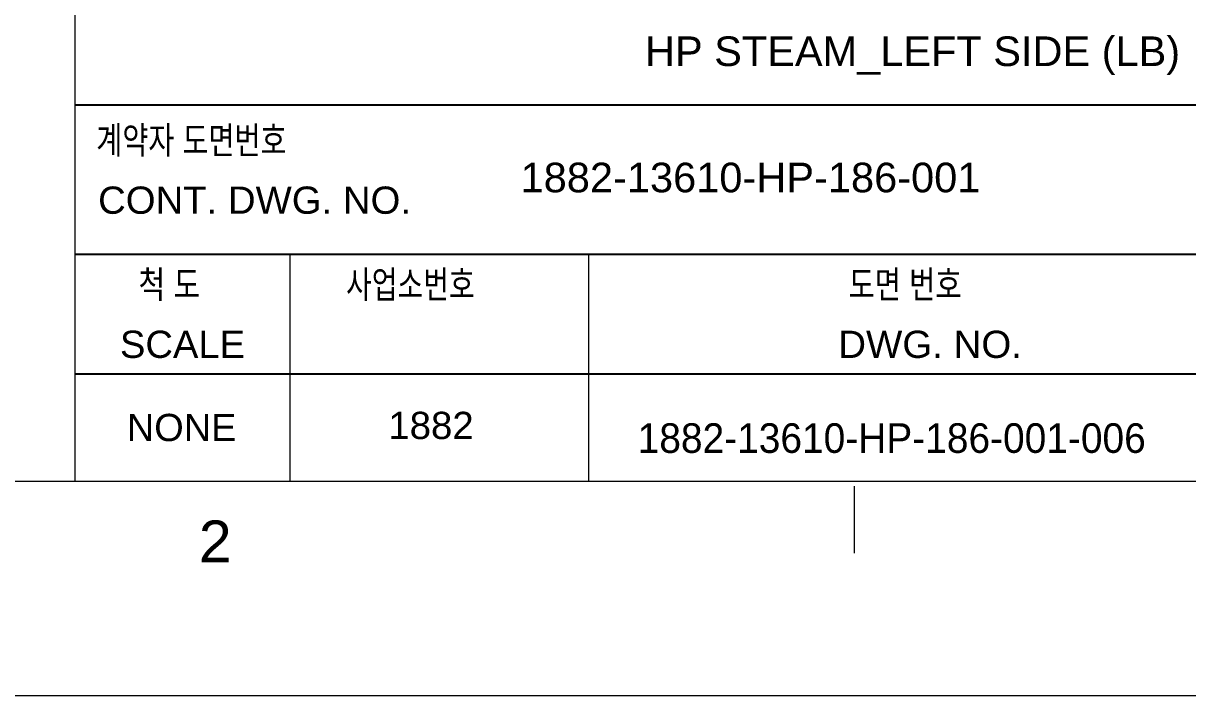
# Model space of a CAD drawing. Header units: inches. Extents: x 2203 to 3044, y -1 to 593.
# Drawn here: x 2864.9 to 2963.2, y -1 to 55.8 of the extents above; entities that cross this region are included whole.
import ezdxf
from ezdxf.enums import TextEntityAlignment as Align

# ---------------------------------------------------------------- set-up
doc = ezdxf.new("R2010")
doc.units = ezdxf.units.IN
doc.header["$MEASUREMENT"] = 0
for name, color, linetype in [('BG 0 -1', 7, 'Continuous'), ('BG VPORT', 7, 'Continuous'), ('FRAME', 7, 'Continuous')]:
    doc.layers.add(name, color=color, linetype=linetype)
doc.styles.add('Arial', font='arial.ttf')

msp = doc.modelspace()

# ---------------------------------------------------------------- linework, layer by layer
at = {"layer": 'BG 0 -1', "color": 7, "linetype": 'Continuous', "lineweight": 9}
for p, q in [((2869.249, 199.396), (2869.249, 17.106)), ((2887.403, 36.269), (2887.403, 17.106)), ((2912.617, 36.269), (2912.617, 17.106)), ((2227.696, 17.106), (3018.516, 17.106)), ((2935.035, 16.682), (2935.035, 11.023)), ((3043.585, -1.001), (2202.585, -1.001))]:
    msp.add_line(p, q, dxfattribs=at)
at = {"layer": 'BG VPORT', "color": 7, "linetype": 'Continuous', "lineweight": 25}
for p, q in [((2869.249, 48.876), (3018.516, 48.876)), ((2869.249, 36.269), (3018.516, 36.269)), ((2869.249, 26.183), (3018.516, 26.183))]:
    msp.add_line(p, q, dxfattribs=at)

# ---------------------------------------------------------------- texts
at = {"layer": 'BG 0 -1', "color": 7, "style": 'Arial', "width": 1.008516}
msp.add_text('2', height=3.537, dxfattribs=at).set_placement((2881.115, 12.051), align=Align.MIDDLE)
at = {"layer": 'BG VPORT', "color": 7, "style": 'Arial'}
for s, width, p in [('계약자 도면번호', 0.761293, (2871.073, 44.743)), ('CONT. DWG. NO.', 1.006777, (2871.226, 39.685)), ('척 도', 0.780824, (2874.635, 32.57)), ('사업소번호', 0.752508, (2892.154, 32.571)), ('도면 번호', 0.767495, (2934.568, 32.571)), ('SCALE', 1.002175, (2873.072, 27.517)), ('DWG. NO.', 1.010364, (2933.702, 27.516)), ('NONE', 0.997208, (2873.648, 20.494)), ('1882', 1.008516, (2895.722, 20.668))]:
    msp.add_text(s, height=2.3, dxfattribs=dict(at, width=width)).set_placement(p)
at = {"layer": 'FRAME', "color": 2, "style": 'Arial'}
for s, width, p in [(' HP STEAM_LEFT SIDE (LB) ', 1.003287, (2916.417, 52.157)), ('1882-13610-HP-186-001', 1.004634, (2906.885, 41.499)), ('1882-13610-HP-186-001-006', 0.94, (2916.771, 19.499))]:
    msp.add_text(s, height=2.5, dxfattribs=dict(at, width=width)).set_placement(p)

doc.saveas('drawing.dxf')
